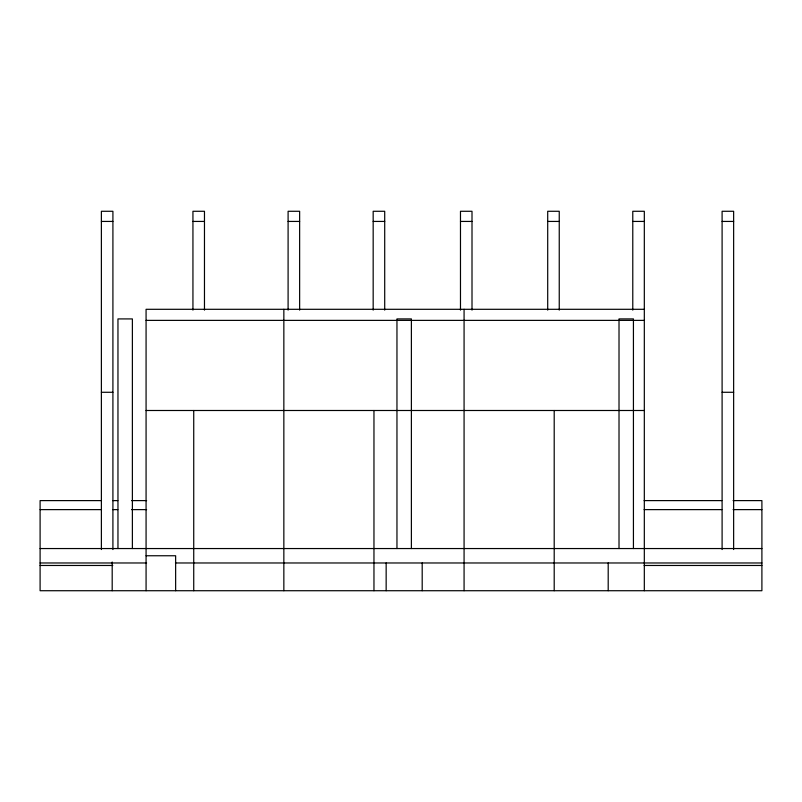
<?xml version="1.0" encoding="UTF-8"?>
<svg xmlns="http://www.w3.org/2000/svg" width="802" height="802" viewBox="0 0 802 802"><rect width="100%" height="100%" fill="white"/><g stroke="black" fill="none" stroke-linecap="round" stroke-linejoin="round"><path stroke-width="1.2" d="M101.383 221.432L112.912 221.432M192.941 221.432L204.47 221.432M288.098 221.432L299.637 221.432M373.171 221.432L384.709 221.432M460.478 221.432L472.007 221.432M547.706 221.432L559.245 221.432M632.778 221.432L644.317 221.432M722.101 221.432L733.64 221.432M644.317 309.301L146.074 309.301L146.074 590.723M146.074 320.379L644.317 320.379M101.383 392.278L112.912 392.278M722.101 392.278L733.64 392.278M146.074 410.494L644.317 410.494M101.503 500.608L40.1 500.608L40.1 590.723L761.9 590.723L761.9 500.608L733.078 500.608M112.781 500.608L117.794 500.608M131.578 500.608L146.616 500.608M644.106 500.608L721.8 500.608M40.1 509.621L101.503 509.621M112.781 509.621L117.794 509.621M131.578 509.621L146.616 509.621M644.106 509.621L721.8 509.621M733.078 509.621L761.9 509.621M40.1 548.548L761.9 548.548M146.074 555.756L175.638 555.756L175.638 590.723M40.1 562.974L146.616 562.974M175.438 562.974L761.9 562.974M40.1 565.47L112.781 565.47M644.106 565.47L761.9 565.47M733.64 549.54L733.64 211.277L722.101 211.277L722.101 549.54M644.317 590.723L644.317 211.277L632.778 211.277L632.778 310.113M633.43 548.548L633.43 318.915L619.014 318.915L619.014 548.548M608.197 562.974L608.197 590.723M559.245 310.113L559.245 211.277L547.706 211.277L547.706 310.113M554.202 410.494L554.202 590.723M472.007 310.113L472.007 211.277L460.478 211.277L460.478 310.113M464.077 309.301L464.077 590.723M422.193 562.974L422.193 590.723M411.386 548.548L411.386 318.915L396.96 318.915L396.96 548.548M386.153 562.974L386.153 590.723M384.709 310.113L384.709 211.277L373.171 211.277L373.171 310.113M373.963 410.494L373.963 590.723M299.637 310.113L299.637 211.277L288.098 211.277L288.098 310.113M283.848 309.301L283.848 590.723M204.47 310.113L204.47 211.277L192.941 211.277L192.941 310.113M193.733 410.494L193.733 590.723M132.38 548.548L132.38 318.915L117.964 318.915L117.964 548.548M112.912 549.54L112.912 211.277L101.383 211.277L101.383 549.54M112.19 562.001L112.19 590.723"/></g></svg>
